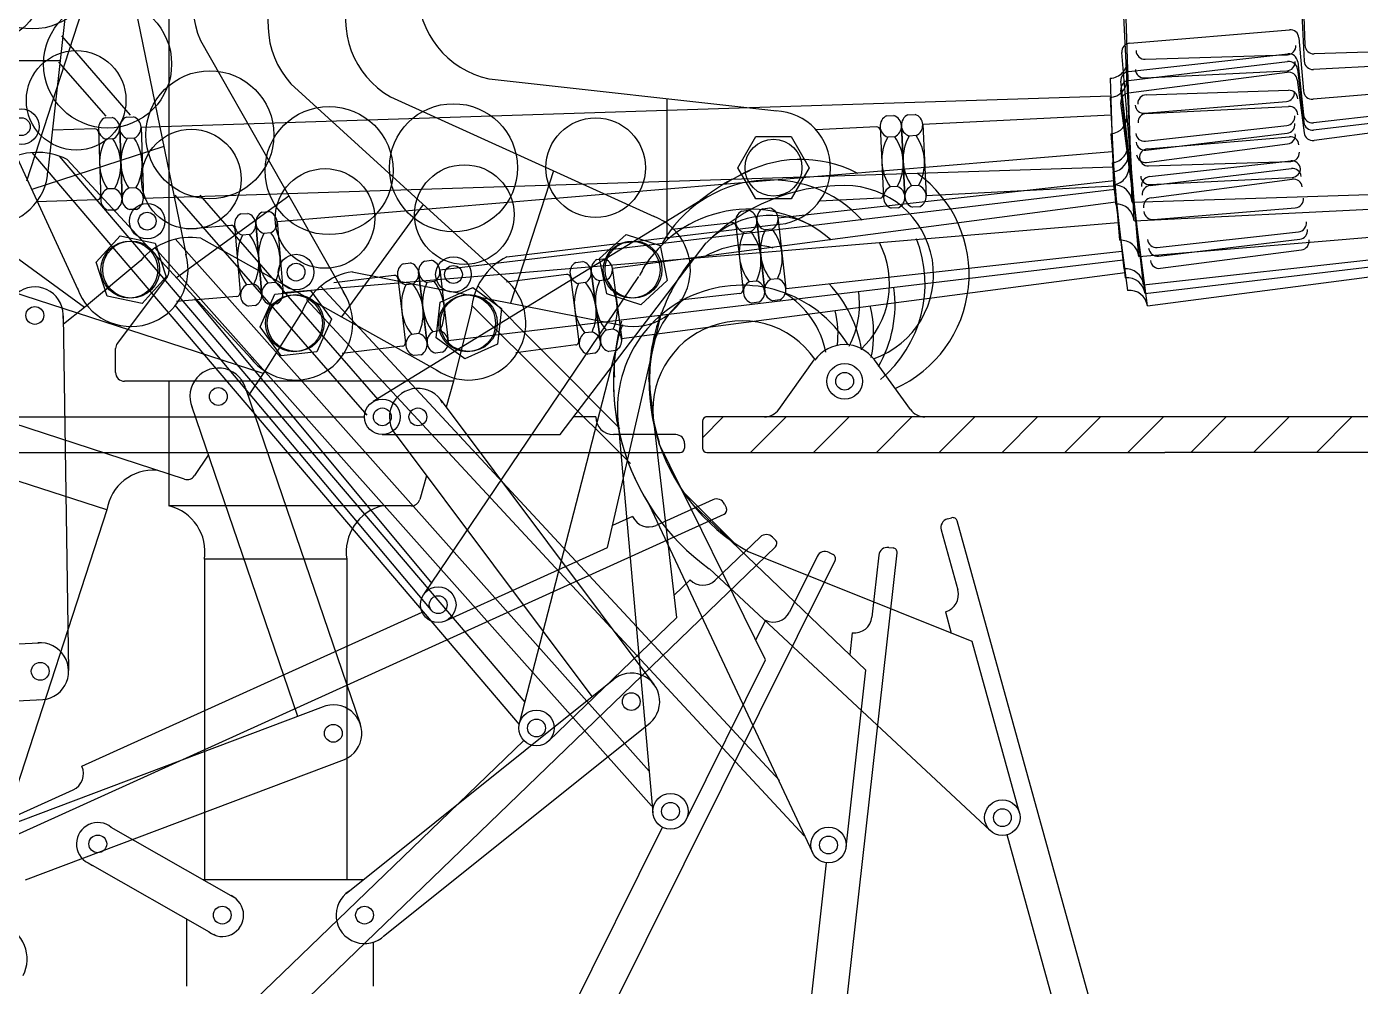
# Model space of a CAD drawing. Extents: x 0 to 15, y -1 to 9.2.
# Drawn here: x 7.5 to 11.25, y 3.3 to 5.996 of the extents above; entities that cross this region are included whole.
import ezdxf

# ---------------------------------------------------------------- set-up
doc = ezdxf.new("R2010")
doc.units = 0
doc.header["$MEASUREMENT"] = 0
doc.layers.get('0').update_dxf_attribs({"linetype": 'CONTINUOUS'})
for name, color, linetype in [('1', 10, 'CONTINUOUS'), ('2', 9, 'CONTINUOUS'), ('3', 14, 'CONTINUOUS'), ('4', 5, 'CONTINUOUS'), ('5', 13, 'CONTINUOUS'), ('6', 7, 'CONTINUOUS'), ('7', 1, 'CONTINUOUS')]:
    doc.layers.add(name, color=color, linetype=linetype)

# ---------------------------------------------------------------- blocks, each defined once
blk = doc.blocks.new('SD6', base_point=(14, 3.9))
at = {"layer": '6'}
for p, q in [((13.5934, 4.4073), (12.6741, 3.8428)), ((13.2, 3.75), (13.6106, 4.2889)), ((11.6, 3.8), (12.65, 3.8)), ((13.3, 3.8), (13.238, 3.8)), ((11.375, 3.75), (11.55, 3.75)), ((12.7, 3.75), (13.2, 3.75)), ((13.525, 3.75), (13.35, 3.75)), ((11.35, 3.7125), (11.35, 3.725)), ((13.55, 3.725), (13.55, 3.7125)), ((13.55, 3.725), (13.55, 3.725)), ((11.3625, 3.7), (13.5375, 3.7))]:
    blk.add_line(p, q, dxfattribs=at)
for centre, radius in [((14, 3.9), 0.025), ((12.7, 3.8), 0.05), ((12.7, 3.8), 0.025)]:
    blk.add_circle(centre, radius, dxfattribs=at)
for centre, radius, start, end in [((14, 3.9), 0.65, 90, 128.6598), ((14, 4.2), 0.35, 285.972, 90), ((14, 3.9), 0.55, 90, 135), ((14, 4.2), 0.25, 288.9242, 90), ((11.55, 3.8), 0.05, 270, 0), ((13.35, 3.8), 0.05, 180, 270), ((11.375, 3.725), 0.025, 90, 180), ((13.525, 3.725), 0.025, 0, 90), ((11.3625, 3.7125), 0.0125, 180, 270), ((13.5375, 3.7125), 0.0125, 270, 0)]:
    blk.add_arc(centre, radius, start, end, dxfattribs=at)
blk = doc.blocks.new('RA6', base_point=(15.3, 2.5))
at = {"layer": '6'}
for p, q in [((12.3, 2.3), (12.3, 2.875)), ((12.8, 2.875), (12.8, 2.725)), ((12.35, 2.7), (12.75, 2.7)), ((15.075, 2.7), (12.825, 2.7)), ((11.62, 2.63), (11.64, 2.63)), ((11.68, 2.63), (11.7, 2.63)), ((12.25, 2.65), (12.25, 2.35)), ((11.59, 2.6), (11.4199, 2.6)), ((11.6, 2.6), (11.6, 2.4)), ((11.66, 2.6012), (11.66, 2.3986)), ((11.66, 2.3989), (11.66, 2.601)), ((11.72, 2.6012), (11.72, 2.3986)), ((12.25, 2.6), (11.72, 2.6)), ((12.35, 2.6), (12.75, 2.6)), ((11.64, 2.57), (11.62, 2.57)), ((11.7, 2.57), (11.68, 2.57)), ((11.59, 2.4), (11.4199, 2.4)), ((11.64, 2.43), (11.62, 2.43)), ((11.7, 2.43), (11.68, 2.43)), ((12.25, 2.4), (11.72, 2.4)), ((12.35, 2.4), (12.75, 2.4)), ((11.6401, 2.37), (11.62, 2.37)), ((11.7001, 2.37), (11.68, 2.37)), ((12.3, 2.3), (15.075, 2.3))]:
    blk.add_line(p, q, dxfattribs=at)
blk.add_circle((11.295, 2.5), 0.08, dxfattribs=at)
for centre, radius, start, end in [((12.25, 2.7), 0.05, 270, 0), ((12.35, 2.725), 0.025, 180, 270), ((12.75, 2.725), 0.025, 270, 0), ((12.825, 2.725), 0.025, 180, 270), ((11.6325, 2.6), 0.0325, 112.6199, 247.3801), ((11.6275, 2.6), 0.0325, 292.6199, 67.3801), ((11.6925, 2.6), 0.0325, 112.6199, 247.3801), ((11.6875, 2.6), 0.0325, 292.6199, 67.3801), ((11.59, 2.59), 0.01, 0, 90), ((12.35, 2.575), 0.025, 90, 180), ((12.75, 2.575), 0.025, 0, 90), ((11.7325, 2.5), 0.1325, 148.1092, 211.8908), ((11.5275, 2.5), 0.1325, 328.1092, 31.8908), ((11.7925, 2.5), 0.1325, 148.1092, 211.8908), ((11.5875, 2.5), 0.1325, 328.1092, 31.8908), ((11.59, 2.41), 0.01, 270, 0), ((11.6325, 2.4), 0.0325, 112.6199, 247.3801), ((11.6275, 2.4), 0.0325, 292.6199, 67.3801), ((11.6925, 2.4), 0.0325, 112.6199, 247.3801), ((11.6875, 2.4), 0.0325, 292.6199, 67.3801), ((12.35, 2.425), 0.025, 180, 270), ((12.75, 2.425), 0.025, 270, 0), ((12.25, 2.3), 0.05, 0, 90)]:
    blk.add_arc(centre, radius, start, end, dxfattribs=at)
blk = doc.blocks.new('LAYER6')
at = {"layer": '6'}
for p, q in [((7.9, 6.2), (7.9, 5.3083)), ((8.8, 5.85), (9.6097, 5.7597)), ((9.3, 5.7942), (9.3, 5.4036)), ((9.5, 5.6), (9.55, 5.6875)), ((9.55, 5.6875), (9.65, 5.6875)), ((9.65, 5.6875), (9.7, 5.6)), ((9.55, 5.5125), (9.5, 5.6)), ((9.7, 5.6), (9.65, 5.5125)), ((9.65, 5.5125), (9.55, 5.5125)), ((8.85, 5.35), (9.607, 5.4402)), ((7.895, 5.2933), (7.755, 5.1067)), ((9.1682, 4.8676), (8.7689, 5.2681)), ((8.75, 5.2), (8.7, 5)), ((9.198, 4.7686), (8.753, 5.2122)), ((7.75, 5.025), (7.75, 5.0917)), ((8.7, 5), (7.775, 5)), ((7.9, 5), (7.9, 4.65)), ((8.7, 5), (8.6793, 4.9275)), ((8.6655, 4.9459), (9.2635, 4.1484)), ((8.5361, 4.8519), (9.0893, 4.1142)), ((8.6241, 4.7345), (8.6052, 4.6681)), ((9.4964, 4.5385), (9.3468, 4.6885)), ((8.5811, 4.65), (7.9, 4.65)), ((8, 4.5), (8, 3.6)), ((8.4, 4.5), (8, 4.5)), ((8.4, 4.5), (8.4, 3.6)), ((8.3984, 3.5611), (9.1506, 4.1632)), ((8.5036, 3.4407), (9.2524, 4.0397)), ((7.7363, 3.7476), (8.0806, 3.5514)), ((7.6725, 3.6466), (7.6854, 3.6392)), ((7.6725, 3.6466), (7.6725, 3.6466)), ((8.0144, 3.4521), (7.6851, 3.6395)), ((7.9953, 3.6), (8.447, 3.6)), ((7.95, 3.3), (7.95, 3.4887)), ((8.029, 3.4438), (8.0265, 3.4452)), ((8.475, 3.3), (8.475, 3.424))]:
    blk.add_line(p, q, dxfattribs=at)
for centre, radius in [((8.7, 5.6), 0.18), ((9.1, 5.6), 0.14), ((9.6, 5.6), 0.08), ((8.7, 5.3), 0.05), ((8.7, 5.3), 0.025), ((8.6, 4.9), 0.025), ((9.2, 4.1), 0.025), ((7.7, 3.7), 0.025), ((8.05, 3.5), 0.025), ((8.45, 3.5), 0.025)]:
    blk.add_circle(centre, radius, dxfattribs=at)
for centre, radius, start, end in [((8.8529, 6.0973), 0.2529, 179.3991, 257.9205), ((9.6, 5.6), 0.16, 271.0154, 87.5148), ((8.9342, 5.1855), 0.1847, 117.1069, 175.513), ((7.875, 5.3083), 0.025, 323.1301, 0), ((7.775, 5.0917), 0.025, 143.1301, 180), ((7.775, 5.025), 0.025, 180, 270), ((8.6, 4.9), 0.08, 29.7289, 220.5826), ((7.8675, 4.52), 0.134, 351.4164, 75.9638), ((8.5325, 4.52), 0.134, 104.0362, 188.5836), ((8.5811, 4.675), 0.025, 270, 344.0546), ((9.2, 4.1), 0.08, 303.3187, 131.0342), ((7.7, 3.7), 0.06, 50.771, 243.1478), ((8.45, 3.5), 0.08, 122.6294, 314.6834), ((8.05, 3.5), 0.06, 230.988, 65.7776), ((8.05, 3.5), 0.06, 230.9561, 232.8298)]:
    blk.add_arc(centre, radius, start, end, dxfattribs=at)
at = {"layer": '6', "xscale": -1, "yscale": -1}
for name, p, rotation in [('RA6', (13.6, 5.8), 182.8624052261115), ('SD6', (9.8, 5), 285.4890626755173)]:
    blk.add_blockref(name, p, dxfattribs=dict(at, rotation=rotation))
blk = doc.blocks.new('SD5', base_point=(13.7, 3.3))
at = {"layer": '5'}
for p, q in [((13.2934, 3.8073), (12.3741, 3.2428)), ((12.9, 3.15), (13.3106, 3.6889)), ((11.3, 3.2), (12.35, 3.2)), ((13, 3.2), (12.938, 3.2)), ((11.075, 3.15), (11.25, 3.15)), ((12.4, 3.15), (12.9, 3.15)), ((13.225, 3.15), (13.05, 3.15)), ((11.05, 3.1125), (11.05, 3.125)), ((13.25, 3.125), (13.25, 3.125)), ((13.25, 3.125), (13.25, 3.1125)), ((11.0625, 3.1), (13.2375, 3.1))]:
    blk.add_line(p, q, dxfattribs=at)
for centre, radius in [((13.7, 3.3), 0.025), ((12.4, 3.2), 0.05), ((12.4, 3.2), 0.025)]:
    blk.add_circle(centre, radius, dxfattribs=at)
for centre, radius, start, end in [((13.7, 3.3), 0.65, 90, 128.6598), ((13.7, 3.3), 0.55, 90, 135), ((11.25, 3.2), 0.05, 270, 0), ((13.05, 3.2), 0.05, 180, 270), ((11.075, 3.125), 0.025, 90, 180), ((13.225, 3.125), 0.025, 0, 90), ((11.0625, 3.1125), 0.0125, 180, 270), ((13.2375, 3.1125), 0.0125, 270, 0)]:
    blk.add_arc(centre, radius, start, end, dxfattribs=at)
blk = doc.blocks.new('RA5', base_point=(15.4, 1.9))
at = {"layer": '5'}
for p, q in [((12.425, 2.3), (12.875, 2.3)), ((12.4, 1.7), (12.4, 2.275)), ((12.9, 2.275), (12.9, 2.125)), ((12.45, 2.1), (12.85, 2.1)), ((15.175, 2.1), (12.925, 2.1)), ((11.2994, 2.03), (11.3194, 2.03)), ((11.3594, 2.03), (11.3794, 2.03)), ((12.35, 2.05), (12.35, 1.75)), ((11.2694, 2), (11.0993, 2)), ((11.2794, 2), (11.2794, 1.8)), ((11.3394, 2.0012), (11.3394, 1.7986)), ((11.3394, 1.7989), (11.3394, 2.001)), ((11.3994, 2.0012), (11.3994, 1.7986)), ((11.4, 2), (12.35, 2)), ((12.45, 2), (12.85, 2)), ((11.3194, 1.97), (11.2994, 1.97)), ((11.3794, 1.97), (11.3594, 1.97)), ((11.2694, 1.8), (11.0993, 1.8)), ((11.3194, 1.83), (11.2994, 1.83)), ((11.3794, 1.83), (11.3594, 1.83)), ((11.4, 1.8), (12.35, 1.8)), ((12.45, 1.8), (12.85, 1.8)), ((11.3195, 1.77), (11.2994, 1.77)), ((11.3795, 1.77), (11.3594, 1.77)), ((12.4, 1.7), (15.175, 1.7))]:
    blk.add_line(p, q, dxfattribs=at)
blk.add_circle((10.9744, 1.9), 0.08, dxfattribs=at)
for centre, radius, start, end in [((12.425, 2.275), 0.025, 90, 180), ((12.875, 2.275), 0.025, 0, 90), ((12.35, 2.1), 0.05, 270, 0), ((12.45, 2.125), 0.025, 180, 270), ((12.85, 2.125), 0.025, 270, 0), ((12.925, 2.125), 0.025, 180, 270), ((11.3119, 2), 0.0325, 112.6199, 247.3801), ((11.3069, 2), 0.0325, 292.6199, 67.3801), ((11.3719, 2), 0.0325, 112.6199, 247.3801), ((11.3669, 2), 0.0325, 292.6199, 67.3801), ((11.2694, 1.99), 0.01, 0, 90), ((12.45, 1.975), 0.025, 90, 180), ((12.85, 1.975), 0.025, 0, 90), ((11.4119, 1.9), 0.1325, 148.1092, 211.8908), ((11.2069, 1.9), 0.1325, 328.1092, 31.8908), ((11.4719, 1.9), 0.1325, 148.1092, 211.8908), ((11.2669, 1.9), 0.1325, 328.1092, 31.8908), ((11.2694, 1.81), 0.01, 270, 0), ((11.3119, 1.8), 0.0325, 112.6199, 247.3801), ((11.3069, 1.8), 0.0325, 292.6199, 67.3801), ((11.3719, 1.8), 0.0325, 112.6199, 247.3801), ((11.3669, 1.8), 0.0325, 292.6199, 67.3801), ((12.45, 1.825), 0.025, 180, 270), ((12.85, 1.825), 0.025, 270, 0), ((12.35, 1.7), 0.05, 0, 90)]:
    blk.add_arc(centre, radius, start, end, dxfattribs=at)
blk = doc.blocks.new('W5', base_point=(4, 6.7))
at = {"layer": '5'}
for p, q in [((3.4, 6.2), (3.4, 5.3083)), ((4.3, 5.85), (5.1097, 5.7597)), ((4.8, 5.7942), (4.8, 5.4036)), ((5, 5.6), (5.05, 5.6875)), ((5.05, 5.6875), (5.15, 5.6875)), ((5.15, 5.6875), (5.2, 5.6)), ((5.05, 5.5125), (5, 5.6)), ((5.2, 5.6), (5.15, 5.5125)), ((5.15, 5.5125), (5.05, 5.5125)), ((4.35, 5.35), (5.107, 5.4402)), ((4.25, 5.2), (4.2, 5)), ((4.2, 5), (3.275, 5)), ((4.2, 5), (4.1793, 4.9275)), ((4.1655, 4.9459), (4.7635, 4.1484)), ((4.0361, 4.8519), (4.5893, 4.1142)), ((4.1241, 4.7345), (4.1052, 4.6681)), ((4.0811, 4.65), (3.4, 4.65)), ((3.9, 4.5), (3.5, 4.5)), ((3.9, 4.5), (3.9, 3.6)), ((3.8984, 3.5611), (4.6506, 4.1632)), ((4.0036, 3.4407), (4.7524, 4.0397))]:
    blk.add_line(p, q, dxfattribs=at)
for centre, radius in [((4.2, 5.6), 0.18), ((4.6, 5.6), 0.14), ((5.1, 5.6), 0.08), ((4.2, 5.3), 0.05), ((4.2, 5.3), 0.025), ((4.1, 4.9), 0.025), ((4.7, 4.1), 0.025)]:
    blk.add_circle(centre, radius, dxfattribs=at)
for centre, radius, start, end in [((4.3529, 6.0973), 0.2529, 179.3991, 257.9205), ((5.1, 5.6), 0.16, 271.0154, 87.5148), ((4.4342, 5.1855), 0.1847, 117.1069, 175.513), ((4.1, 4.9), 0.08, 29.7289, 220.5826), ((4.0325, 4.52), 0.134, 104.0362, 188.5836), ((4.0811, 4.675), 0.025, 270, 344.0546), ((4.7, 4.1), 0.08, 303.3187, 131.0342), ((3.982, 3.2), 0.1, 350.5377, 90), ((3.7, 1.7), 1.4, 104.8464, 75.1509)]:
    blk.add_arc(centre, radius, start, end, dxfattribs=at)
blk = doc.blocks.new('LAYER5')
at = {"layer": '5'}
for p, q in [((9.6172, 3.8783), (8.3269, 5.2667)), ((9.6866, 3.7229), (8.2867, 5.2295))]:
    blk.add_line(p, q, dxfattribs=at)
for radius, start, end in [(0.35, 9.0689, 43.4434), (0.25, 128.1224, 182.8406), (0.25, 11.0635, 58.6877), (0.35, 159.0931, 183.56)]:
    blk.add_arc((9.5019, 5.0334), radius, start, end, dxfattribs=at)
at = {"layer": '5', "rotation": 341.9999999999999}
blk.add_blockref('W5', (8.5, 6.7), dxfattribs=at)
at = {"layer": '5', "xscale": -1, "yscale": -1}
for name, p, rotation in [('RA5', (13.6, 5.8), 186.3131399838114), ('SD5', (9.8, 5), 263.605941065218)]:
    blk.add_blockref(name, p, dxfattribs=dict(at, rotation=rotation))
blk = doc.blocks.new('SD4', base_point=(12.2, 3))
at = {"layer": '4'}
for p, q in [((11.7934, 3.5073), (10.8741, 2.9428)), ((11.4, 2.85), (11.8106, 3.3889)), ((9.8, 2.9), (10.85, 2.9)), ((11.5, 2.9), (11.438, 2.9)), ((9.575, 2.85), (9.75, 2.85)), ((10.9, 2.85), (11.4, 2.85)), ((11.725, 2.85), (11.55, 2.85)), ((9.55, 2.8125), (9.55, 2.825)), ((11.75, 2.825), (11.75, 2.8125)), ((11.75, 2.825), (11.75, 2.825)), ((9.5625, 2.8), (11.7375, 2.8))]:
    blk.add_line(p, q, dxfattribs=at)
for centre, radius in [((12.2, 3), 0.025), ((10.9, 2.9), 0.05), ((10.9, 2.9), 0.025)]:
    blk.add_circle(centre, radius, dxfattribs=at)
for centre, radius, start, end in [((9.75, 2.9), 0.05, 270, 0), ((11.55, 2.9), 0.05, 180, 270), ((9.575, 2.825), 0.025, 90, 180), ((11.725, 2.825), 0.025, 0, 90), ((9.5625, 2.8125), 0.0125, 180, 270), ((11.7375, 2.8125), 0.0125, 270, 0)]:
    blk.add_arc(centre, radius, start, end, dxfattribs=at)
blk = doc.blocks.new('RA4', base_point=(14, 1.6))
at = {"layer": '4'}
for p, q in [((11.025, 2), (11.475, 2)), ((11, 1.4), (11, 1.975)), ((11.5, 1.975), (11.5, 1.825)), ((11.05, 1.8), (11.45, 1.8)), ((13.775, 1.8), (11.525, 1.8)), ((9.4219, 1.73), (9.4419, 1.73)), ((9.4819, 1.73), (9.5019, 1.73)), ((10.95, 1.75), (10.95, 1.45)), ((9.3919, 1.7), (9.2218, 1.7)), ((9.4019, 1.7), (9.4019, 1.5)), ((9.4619, 1.7012), (9.4619, 1.4986)), ((9.4619, 1.4989), (9.4619, 1.701)), ((9.5219, 1.7012), (9.5219, 1.4986)), ((10.95, 1.7), (9.5219, 1.7)), ((11.05, 1.7), (11.45, 1.7)), ((9.4419, 1.67), (9.4219, 1.67)), ((9.5019, 1.67), (9.4819, 1.67)), ((9.3919, 1.5), (9.2218, 1.5)), ((9.4419, 1.53), (9.4219, 1.53)), ((9.5019, 1.53), (9.4819, 1.53)), ((10.95, 1.5), (9.5219, 1.5)), ((11.05, 1.5), (11.45, 1.5)), ((9.442, 1.47), (9.4219, 1.47)), ((9.502, 1.47), (9.4819, 1.47)), ((11, 1.4), (13.775, 1.4))]:
    blk.add_line(p, q, dxfattribs=at)
blk.add_circle((9.0969, 1.6), 0.08, dxfattribs=at)
for centre, radius, start, end in [((11.025, 1.975), 0.025, 90, 180), ((11.475, 1.975), 0.025, 0, 90), ((10.95, 1.8), 0.05, 270, 0), ((11.05, 1.825), 0.025, 180, 270), ((11.45, 1.825), 0.025, 270, 0), ((11.525, 1.825), 0.025, 180, 270), ((9.4344, 1.7), 0.0325, 112.6199, 247.3801), ((9.4294, 1.7), 0.0325, 292.6199, 67.3801), ((9.4944, 1.7), 0.0325, 112.6199, 247.3801), ((9.4894, 1.7), 0.0325, 292.6199, 67.3801), ((9.3919, 1.69), 0.01, 0, 90), ((11.05, 1.675), 0.025, 90, 180), ((11.45, 1.675), 0.025, 0, 90), ((9.5344, 1.6), 0.1325, 148.1092, 211.8908), ((9.3294, 1.6), 0.1325, 328.1092, 31.8908), ((9.5944, 1.6), 0.1325, 148.1092, 211.8908), ((9.3894, 1.6), 0.1325, 328.1092, 31.8908), ((9.3919, 1.51), 0.01, 270, 0), ((9.4344, 1.5), 0.0325, 112.6199, 247.3801), ((9.4294, 1.5), 0.0325, 292.6199, 67.3801), ((9.4944, 1.5), 0.0325, 112.6199, 247.3801), ((9.4894, 1.5), 0.0325, 292.6199, 67.3801), ((11.05, 1.525), 0.025, 180, 270), ((11.45, 1.525), 0.025, 270, 0), ((10.95, 1.4), 0.05, 0, 90)]:
    blk.add_arc(centre, radius, start, end, dxfattribs=at)
blk = doc.blocks.new('W4', base_point=(4, 6.7))
at = {"layer": '4'}
for p, q in [((4.3, 5.85), (5.1097, 5.7597)), ((4.8, 5.7942), (4.8, 5.4036)), ((5, 5.6), (5.05, 5.6875)), ((5.05, 5.6875), (5.15, 5.6875)), ((5.15, 5.6875), (5.2, 5.6)), ((5.05, 5.5125), (5, 5.6)), ((5.2, 5.6), (5.15, 5.5125)), ((5.15, 5.5125), (5.05, 5.5125)), ((4.35, 5.35), (5.107, 5.4402)), ((4.25, 5.2), (4.2, 5)), ((4.2, 5), (3.275, 5)), ((4.2, 5), (4.1793, 4.9275)), ((4.1655, 4.9459), (4.7635, 4.1484)), ((3.8984, 3.5611), (4.6506, 4.1632)), ((4.0036, 3.4407), (4.7524, 4.0397))]:
    blk.add_line(p, q, dxfattribs=at)
for centre, radius in [((4.2, 5.6), 0.18), ((4.6, 5.6), 0.14), ((5.1, 5.6), 0.08), ((4.2, 5.3), 0.05), ((4.2, 5.3), 0.025), ((4.1, 4.9), 0.025), ((4.7, 4.1), 0.025)]:
    blk.add_circle(centre, radius, dxfattribs=at)
for centre, radius, start, end in [((4.3529, 6.0973), 0.2529, 179.3991, 257.9205), ((5.1, 5.6), 0.16, 271.0154, 87.5148), ((4.4342, 5.1855), 0.1847, 117.1069, 175.513), ((4.1, 4.9), 0.08, 29.7289, 220.5826), ((4.7, 4.1), 0.08, 303.3187, 131.0342)]:
    blk.add_arc(centre, radius, start, end, dxfattribs=at)
blk = doc.blocks.new('LAYER4')
at = {"layer": '4'}
for p, q in [((9.2499, 3.9044), (7.9172, 5.4003)), ((9.2573, 3.8068), (7.8607, 5.3748))]:
    blk.add_line(p, q, dxfattribs=at)
for centre, radius, start, end in [((9.5314, 5.1337), 0.35, 49.0071, 146.1656), ((9.5314, 5.1337), 0.25, 74.2576, 119.0525), ((9.5314, 5.1337), 0.25, 352.138, 14.8809), ((9.5314, 5.1337), 0.35, 349.0062, 12.4996), ((9.8, 5), 0.5486, 166.1353, 198.1672), ((9.8, 5), 0.6501, 171.9915, 192.0632)]:
    blk.add_arc(centre, radius, start, end, dxfattribs=at)
at = {"layer": '4', "rotation": 323.9999999999999}
blk.add_blockref('W4', (8.5, 6.7), dxfattribs=at)
at = {"layer": '4', "xscale": -1, "yscale": -1}
for name, p, rotation in [('RA4', (13.6, 5.8), 187.4665586589213), ('SD4', (9.8, 5), 243.5430353993096)]:
    blk.add_blockref(name, p, dxfattribs=dict(at, rotation=rotation))
blk = doc.blocks.new('SD3', base_point=(10.7, 4))
at = {"layer": '3'}
for p, q in [((10.2934, 4.5073), (9.3741, 3.9428)), ((9.9, 3.85), (10.3106, 4.3889)), ((8.3, 3.9), (9.35, 3.9)), ((10, 3.9), (9.938, 3.9)), ((8.05, 3.8125), (8.05, 3.825)), ((8.075, 3.85), (8.25, 3.85)), ((9.4, 3.85), (9.9, 3.85)), ((10.225, 3.85), (10.05, 3.85)), ((10.25, 3.825), (10.25, 3.8125)), ((10.25, 3.825), (10.25, 3.825)), ((8.0625, 3.8), (10.2375, 3.8))]:
    blk.add_line(p, q, dxfattribs=at)
for centre, radius in [((10.7, 4), 0.025), ((9.4, 3.9), 0.05), ((9.4, 3.9), 0.025)]:
    blk.add_circle(centre, radius, dxfattribs=at)
for centre, radius, start, end in [((10.7, 4), 0.65, 120.9478, 128.6598), ((8.25, 3.9), 0.05, 270, 0), ((10.05, 3.9), 0.05, 180, 270), ((8.075, 3.825), 0.025, 90, 180), ((10.225, 3.825), 0.025, 0, 90), ((8.0625, 3.8125), 0.0125, 180, 270), ((10.2375, 3.8125), 0.0125, 270, 0)]:
    blk.add_arc(centre, radius, start, end, dxfattribs=at)
blk = doc.blocks.new('RA3', base_point=(11.3, 1.8))
at = {"layer": '3'}
for p, q in [((8.3, 1.6), (8.3, 2.175)), ((8.325, 2.2), (8.775, 2.2)), ((8.8, 2.175), (8.8, 2.025)), ((8.35, 2), (8.75, 2)), ((11.075, 2), (8.825, 2)), ((8.25, 1.95), (8.25, 1.65)), ((6.2388, 1.93), (6.2588, 1.93)), ((6.2988, 1.93), (6.3188, 1.93)), ((6.2088, 1.9), (6.0387, 1.9)), ((6.2188, 1.9), (6.2188, 1.7)), ((6.2788, 1.9012), (6.2788, 1.6986)), ((6.2788, 1.6989), (6.2788, 1.901)), ((6.3388, 1.9012), (6.3388, 1.6986)), ((8.25, 1.9), (6.3388, 1.9)), ((8.35, 1.9), (8.75, 1.9)), ((6.2588, 1.87), (6.2388, 1.87)), ((6.3188, 1.87), (6.2988, 1.87)), ((6.2588, 1.73), (6.2388, 1.73)), ((6.3188, 1.73), (6.2988, 1.73)), ((6.2088, 1.7), (6.0387, 1.7)), ((8.25, 1.7), (6.3388, 1.7)), ((8.35, 1.7), (8.75, 1.7)), ((6.2589, 1.67), (6.2388, 1.67)), ((6.3189, 1.67), (6.2988, 1.67)), ((8.3, 1.6), (11.075, 1.6))]:
    blk.add_line(p, q, dxfattribs=at)
blk.add_circle((5.9138, 1.8), 0.08, dxfattribs=at)
for centre, radius, start, end in [((8.325, 2.175), 0.025, 90, 180), ((8.775, 2.175), 0.025, 0, 90), ((8.35, 2.025), 0.025, 180, 270), ((8.75, 2.025), 0.025, 270, 0), ((8.825, 2.025), 0.025, 180, 270), ((8.25, 2), 0.05, 270, 0), ((6.2513, 1.9), 0.0325, 112.6199, 247.3801), ((6.2463, 1.9), 0.0325, 292.6199, 67.3801), ((6.3113, 1.9), 0.0325, 112.6199, 247.3801), ((6.3063, 1.9), 0.0325, 292.6199, 67.3801), ((6.2088, 1.89), 0.01, 0, 90), ((8.35, 1.875), 0.025, 90, 180), ((8.75, 1.875), 0.025, 0, 90), ((6.3513, 1.8), 0.1325, 148.1092, 211.8908), ((6.1463, 1.8), 0.1325, 328.1092, 31.8908), ((6.4113, 1.8), 0.1325, 148.1092, 211.8908), ((6.2063, 1.8), 0.1325, 328.1092, 31.8908), ((6.2513, 1.7), 0.0325, 112.6199, 247.3801), ((6.2463, 1.7), 0.0325, 292.6199, 67.3801), ((6.3113, 1.7), 0.0325, 112.6199, 247.3801), ((6.3063, 1.7), 0.0325, 292.6199, 67.3801), ((8.35, 1.725), 0.025, 180, 270), ((8.75, 1.725), 0.025, 270, 0), ((6.2088, 1.71), 0.01, 270, 0), ((8.25, 1.6), 0.05, 0, 90)]:
    blk.add_arc(centre, radius, start, end, dxfattribs=at)
blk = doc.blocks.new('W3', base_point=(4, 6.7))
at = {"layer": '3'}
for p, q in [((4.3, 5.85), (5.1097, 5.7597)), ((4.8, 5.7942), (4.8, 5.4036)), ((5, 5.6), (5.05, 5.6875)), ((5.05, 5.6875), (5.15, 5.6875)), ((5.15, 5.6875), (5.2, 5.6)), ((5.05, 5.5125), (5, 5.6)), ((5.2, 5.6), (5.15, 5.5125)), ((5.15, 5.5125), (5.05, 5.5125)), ((4.35, 5.35), (5.107, 5.4402))]:
    blk.add_line(p, q, dxfattribs=at)
for centre, radius in [((4.2, 5.6), 0.18), ((4.6, 5.6), 0.14), ((5.1, 5.6), 0.08), ((4.2, 5.3), 0.05), ((4.2, 5.3), 0.025)]:
    blk.add_circle(centre, radius, dxfattribs=at)
for centre, radius, start, end in [((4.3529, 6.0973), 0.2529, 179.3991, 257.9205), ((5.1, 5.6), 0.16, 271.0154, 87.5148), ((4.4342, 5.1855), 0.1847, 117.1069, 175.513)]:
    blk.add_arc(centre, radius, start, end, dxfattribs=at)
blk = doc.blocks.new('LAYER3')
at = {"layer": '3'}
for p, q in [((8.8856, 4.0359), (7.515, 5.6426)), ((8.9014, 4.0985), (7.5919, 5.6324))]:
    blk.add_line(p, q, dxfattribs=at)
for centre, radius, start, end in [((9.5918, 5.216), 0.35, 42.6546, 150.7192), ((9.5918, 5.216), 0.25, 62.9186, 131.0288), ((9.5918, 5.216), 0.25, 332.041, 8.2545), ((9.5918, 5.216), 0.35, 330.0679, 7.6114), ((9.8, 5), 0.5505, 160.3528, 179.1876)]:
    blk.add_arc(centre, radius, start, end, dxfattribs=at)
at = {"layer": '3', "rotation": 305.9999999999999}
blk.add_blockref('W3', (8.5, 6.7), dxfattribs=at)
at = {"layer": '3', "xscale": -1, "yscale": -1}
for name, p, rotation in [('RA3', (13.6, 5.8), 186.7930023034534), ('SD3', (9.8, 5), 223.9558878911386)]:
    blk.add_blockref(name, p, dxfattribs=dict(at, rotation=rotation))
blk = doc.blocks.new('SD1', base_point=(13.7, 1.9))
at = {"layer": '2'}
for p, q in [((13.2934, 2.4073), (12.3741, 1.8428)), ((12.9, 1.75), (13.3106, 2.2889)), ((11.3, 1.8), (12.35, 1.8)), ((13, 1.8), (12.938, 1.8)), ((11.05, 1.7125), (11.05, 1.725)), ((11.075, 1.75), (11.25, 1.75)), ((12.4, 1.75), (12.9, 1.75)), ((13.225, 1.75), (13.05, 1.75)), ((13.25, 1.725), (13.25, 1.725)), ((13.25, 1.725), (13.25, 1.7125)), ((11.0625, 1.7), (13.2375, 1.7))]:
    blk.add_line(p, q, dxfattribs=at)
for centre, radius in [((13.7, 1.9), 0.025), ((12.4, 1.8), 0.05), ((12.4, 1.8), 0.025)]:
    blk.add_circle(centre, radius, dxfattribs=at)
for centre, radius, start, end in [((11.25, 1.8), 0.05, 270, 0), ((13.05, 1.8), 0.05, 180, 270), ((11.075, 1.725), 0.025, 90, 180), ((13.225, 1.725), 0.025, 0, 90), ((11.0625, 1.7125), 0.0125, 180, 270), ((13.2375, 1.7125), 0.0125, 270, 0)]:
    blk.add_arc(centre, radius, start, end, dxfattribs=at)
blk = doc.blocks.new('RA2', base_point=(9, 1.9))
at = {"layer": '2'}
for p, q in [((6.025, 2.3), (6.475, 2.3)), ((6, 1.7), (6, 2.275)), ((6.5, 2.275), (6.5, 2.125)), ((6.05, 2.1), (6.45, 2.1)), ((8.775, 2.1), (6.525, 2.1)), ((3.4935, 2.03), (3.5135, 2.03)), ((3.5535, 2.03), (3.5735, 2.03)), ((5.95, 2.05), (5.95, 1.75)), ((3.4635, 2), (3.3444, 2)), ((3.4735, 2), (3.4735, 1.8)), ((3.5335, 2.0012), (3.5335, 1.7986)), ((3.5335, 1.7989), (3.5335, 2.001)), ((3.5935, 2.0012), (3.5935, 1.7986)), ((3.5935, 2), (5.95, 2)), ((6.05, 2), (6.45, 2)), ((3.5135, 1.97), (3.4935, 1.97)), ((3.5735, 1.97), (3.5535, 1.97)), ((3.4635, 1.8), (3.2934, 1.8)), ((3.5135, 1.83), (3.4935, 1.83)), ((3.5735, 1.83), (3.5535, 1.83)), ((3.5935, 1.8), (5.95, 1.8)), ((6.05, 1.8), (6.45, 1.8)), ((3.5136, 1.77), (3.4935, 1.77)), ((3.5736, 1.77), (3.5535, 1.77)), ((6, 1.7), (8.775, 1.7))]:
    blk.add_line(p, q, dxfattribs=at)
blk.add_circle((3.1685, 1.9), 0.08, dxfattribs=at)
for centre, radius, start, end in [((6.025, 2.275), 0.025, 90, 180), ((6.475, 2.275), 0.025, 0, 90), ((5.95, 2.1), 0.05, 270, 0), ((6.05, 2.125), 0.025, 180, 270), ((6.45, 2.125), 0.025, 270, 0), ((6.525, 2.125), 0.025, 180, 270), ((3.506, 2), 0.0325, 112.6199, 247.3801), ((3.501, 2), 0.0325, 292.6199, 67.3801), ((3.566, 2), 0.0325, 112.6199, 247.3801), ((3.561, 2), 0.0325, 292.6199, 67.3801), ((3.4635, 1.99), 0.01, 0, 90), ((6.05, 1.975), 0.025, 90, 180), ((6.45, 1.975), 0.025, 0, 90), ((3.606, 1.9), 0.1325, 148.1092, 211.8908), ((3.401, 1.9), 0.1325, 328.1092, 31.8908), ((3.666, 1.9), 0.1325, 148.1092, 211.8908), ((3.461, 1.9), 0.1325, 328.1092, 31.8908), ((3.4635, 1.81), 0.01, 270, 0), ((3.506, 1.8), 0.0325, 112.6199, 247.3801), ((3.501, 1.8), 0.0325, 292.6199, 67.3801), ((3.566, 1.8), 0.0325, 112.6199, 247.3801), ((3.561, 1.8), 0.0325, 292.6199, 67.3801), ((6.05, 1.825), 0.025, 180, 270), ((6.45, 1.825), 0.025, 270, 0), ((5.95, 1.7), 0.05, 0, 90)]:
    blk.add_arc(centre, radius, start, end, dxfattribs=at)
blk = doc.blocks.new('W2', base_point=(4, 6.7))
at = {"layer": '2'}
for p, q in [((4.3, 5.85), (5.1097, 5.7597)), ((4.8, 5.7942), (4.8, 5.4036)), ((5, 5.6), (5.05, 5.6875)), ((5.05, 5.6875), (5.15, 5.6875)), ((5.15, 5.6875), (5.2, 5.6)), ((5.05, 5.5125), (5, 5.6)), ((5.2, 5.6), (5.15, 5.5125)), ((5.15, 5.5125), (5.05, 5.5125)), ((4.35, 5.35), (5.107, 5.4402))]:
    blk.add_line(p, q, dxfattribs=at)
for centre, radius in [((4.2, 5.6), 0.18), ((4.6, 5.6), 0.14), ((5.1, 5.6), 0.08)]:
    blk.add_circle(centre, radius, dxfattribs=at)
blk.add_arc((5.1, 5.6), 0.16, 271.0154, 87.5148, dxfattribs=at)
blk = doc.blocks.new('LAYER2')
at = {"layer": '2'}
for p, q in [((8.6372, 4.3576), (7.9165, 5.2144)), ((8.6399, 4.4314), (7.9724, 5.2327))]:
    blk.add_line(p, q, dxfattribs=at)
for centre, radius, start, end in [((9.8, 5), 0.649, 114.1592, 121.333), ((9.6762, 5.2733), 0.35, 62.6052, 120.5919), ((9.6762, 5.2733), 0.35, 309.9992, 21.2978), ((9.6762, 5.2733), 0.25, 312.8249, 27.7009), ((9.8, 5), 0.649, 149.0114, 152.8146), ((9.8, 5), 0.5495, 140.874, 159.3819)]:
    blk.add_arc(centre, radius, start, end, dxfattribs=at)
at = {"layer": '2', "rotation": 287.9999999999999}
blk.add_blockref('W2', (8.5, 6.7), dxfattribs=at)
at = {"layer": '2', "xscale": -1, "yscale": -1}
for name, p, rotation in [('RA2', (13.6, 5.8), 184.7856909345385), ('SD1', (9.8, 5), 204.3792203890962)]:
    blk.add_blockref(name, p, dxfattribs=dict(at, rotation=rotation))
blk = doc.blocks.new('RA1', base_point=(15.1, 3.5))
at = {"layer": '1'}
for p, q in [((12.1, 3.3), (12.1, 3.875)), ((12.6, 3.875), (12.6, 3.725)), ((12.15, 3.7), (12.55, 3.7)), ((14.875, 3.7), (12.625, 3.7)), ((12.05, 3.65), (12.05, 3.35)), ((9.1918, 3.6), (9.0741, 3.6)), ((9.2218, 3.63), (9.2418, 3.63)), ((9.2618, 3.6012), (9.2618, 3.3986)), ((9.2618, 3.3989), (9.2618, 3.601)), ((9.2818, 3.63), (9.3018, 3.63)), ((9.32, 3.6), (12.05, 3.6)), ((9.3218, 3.6012), (9.3218, 3.3986)), ((9.2018, 3.6), (9.2018, 3.4)), ((9.2418, 3.57), (9.2218, 3.57)), ((9.3018, 3.57), (9.2818, 3.57)), ((12.15, 3.6), (12.55, 3.6)), ((9.2418, 3.43), (9.2218, 3.43)), ((9.3018, 3.43), (9.2818, 3.43)), ((9.1918, 3.4), (9.0217, 3.4)), ((12.05, 3.4), (9.32, 3.4)), ((12.15, 3.4), (12.55, 3.4)), ((9.2419, 3.37), (9.2218, 3.37)), ((9.3019, 3.37), (9.2818, 3.37)), ((12.1, 3.3), (14.875, 3.3))]:
    blk.add_line(p, q, dxfattribs=at)
for centre, radius, start, end in [((12.15, 3.725), 0.025, 180, 270), ((12.55, 3.725), 0.025, 270, 0), ((12.625, 3.725), 0.025, 180, 270), ((12.05, 3.7), 0.05, 270, 0), ((9.2343, 3.6), 0.0325, 112.6199, 247.3801), ((9.2293, 3.6), 0.0325, 292.6199, 67.3801), ((9.2943, 3.6), 0.0325, 112.6199, 247.3801), ((9.2893, 3.6), 0.0325, 292.6199, 67.3801), ((9.1918, 3.59), 0.01, 0, 90), ((9.3343, 3.5), 0.1325, 148.1092, 211.8908), ((9.1293, 3.5), 0.1325, 328.1092, 31.8908), ((9.3943, 3.5), 0.1325, 148.1092, 211.8908), ((9.1893, 3.5), 0.1325, 328.1092, 31.8908), ((12.15, 3.575), 0.025, 90, 180), ((12.55, 3.575), 0.025, 0, 90), ((9.2343, 3.4), 0.0325, 112.6199, 247.3801), ((9.2293, 3.4), 0.0325, 292.6199, 67.3801), ((9.2943, 3.4), 0.0325, 112.6199, 247.3801), ((9.2893, 3.4), 0.0325, 292.6199, 67.3801), ((12.15, 3.425), 0.025, 180, 270), ((12.55, 3.425), 0.025, 270, 0), ((9.1918, 3.41), 0.01, 270, 0), ((12.05, 3.3), 0.05, 0, 90)]:
    blk.add_arc(centre, radius, start, end, dxfattribs=at)
blk = doc.blocks.new('W1', base_point=(4, 6.7))
at = {"layer": '1'}
for p, q in [((4.3, 5.85), (5.1097, 5.7597)), ((4.8, 5.7942), (4.8, 5.4036))]:
    blk.add_line(p, q, dxfattribs=at)
blk.add_circle((4.6, 5.6), 0.14, dxfattribs=at)
blk.add_arc((5.1, 5.6), 0.16, 271.0154, 87.5148, dxfattribs=at)
blk = doc.blocks.new('LAYER1')
at = {"layer": '1'}
for p, q in [((7.7922, 5.7476), (7.5984, 5.9702)), ((7.7231, 5.7447), (7.5904, 5.8966)), ((8.4574, 4.9045), (7.9173, 5.5226)), ((8.4881, 4.9486), (7.9882, 5.5226)), ((9.3934, 5.5073), (8.4741, 4.9428)), ((9, 4.85), (9.4106, 5.3889)), ((7.4, 4.9), (8.45, 4.9)), ((9.1, 4.9), (9.038, 4.9)), ((8.5, 4.85), (9, 4.85)), ((9.325, 4.85), (9.15, 4.85)), ((7.1625, 4.8), (9.3375, 4.8)), ((9.35, 4.825), (9.35, 4.8125)), ((9.35, 4.825), (9.35, 4.825))]:
    blk.add_line(p, q, dxfattribs=at)
for radius in [0.05, 0.025]:
    blk.add_circle((8.5, 4.9), radius, dxfattribs=at)
for centre, radius, start, end in [((9.8, 5), 0.65, 119.2441, 128.6598), ((9.8, 5), 0.55, 90, 135), ((9.8, 5.3), 0.25, 288.9242, 90), ((9.8, 5.3), 0.35, 293.9003, 54.2368), ((9.15, 4.9), 0.05, 180, 270), ((9.325, 4.825), 0.025, 0, 90), ((9.3375, 4.8125), 0.0125, 270, 0)]:
    blk.add_arc(centre, radius, start, end, dxfattribs=at)
at = {"layer": '1', "rotation": 269.9999999999999}
blk.add_blockref('W1', (8.5, 6.7), dxfattribs=at)
at = {"layer": '1', "xscale": -1, "yscale": -1, "rotation": 181.8476102659945}
blk.add_blockref('RA1', (13.6, 5.8), dxfattribs=at)
blk = doc.blocks.new('*X43')
for p, q in [((9.7, 6.3412), (9.7588, 6.4)), ((9.8355, 6.3), (9.9355, 6.4)), ((10.0123, 6.3), (10.1123, 6.4)), ((10.1891, 6.3), (10.2891, 6.4)), ((10.3659, 6.3), (10.4659, 6.4)), ((10.5426, 6.3), (10.6426, 6.4)), ((10.7194, 6.3), (10.8194, 6.4)), ((10.8962, 6.3), (10.9962, 6.4)), ((11.073, 6.3), (11.173, 6.4)), ((11.2497, 6.3), (11.3497, 6.4)), ((11.4265, 6.3), (11.5265, 6.4))]:
    blk.add_line(p, q)
blk = doc.blocks.new('LAYER7')
at = {"layer": '7'}
for p, q in [((9.615, 4.9209), (9.7145, 5.0602)), ((9.985, 4.9206), (9.8835, 5.0602)), ((9.4, 4.8875), (9.4, 4.8125)), ((14.2, 4.9), (9.41, 4.9)), ((9.4125, 4.8), (10.7, 4.8)), ((14.2, 4.8), (10.7, 4.8))]:
    blk.add_line(p, q, dxfattribs=at)
for radius in [0.05, 0.025]:
    blk.add_circle((9.8, 5), radius, dxfattribs=at)
for centre, radius, start, end in [((9.8, 5), 0.103, 35.79, 144.8509), ((9.89, 4.95), 0.0707, 315, 315), ((9.5743, 4.95), 0.05, 270, 324.4454), ((10.0255, 4.95), 0.05, 216.0252, 270), ((9.4125, 4.8875), 0.0125, 90, 180), ((9.4125, 4.8125), 0.0125, 180, 270)]:
    blk.add_arc(centre, radius, start, end, dxfattribs=at)
blk.add_blockref('*X43', (-0.3, -1.5), dxfattribs=at)
blk = doc.blocks.new('CUTOUT')
at = {"layer": '7'}
blk.add_blockref('LAYER7', (0, 0), dxfattribs=at)

msp = doc.modelspace()

# ---------------------------------------------------------------- block references
at = {"layer": '1'}
msp.add_blockref('LAYER1', (0, 0), dxfattribs=at)
at = {"layer": '2'}
msp.add_blockref('LAYER2', (0, 0), dxfattribs=at)
at = {"layer": '3'}
msp.add_blockref('LAYER3', (0, 0), dxfattribs=at)
at = {"layer": '4'}
msp.add_blockref('LAYER4', (0, 0), dxfattribs=at)
at = {"layer": '5'}
msp.add_blockref('LAYER5', (0, 0), dxfattribs=at)
at = {"layer": '6', "color": 1}
msp.add_blockref('LAYER6', (0, 0), dxfattribs=at)
at = {"layer": '7'}
msp.add_blockref('CUTOUT', (0, 0), dxfattribs=at)

doc.saveas('drawing.dxf')
